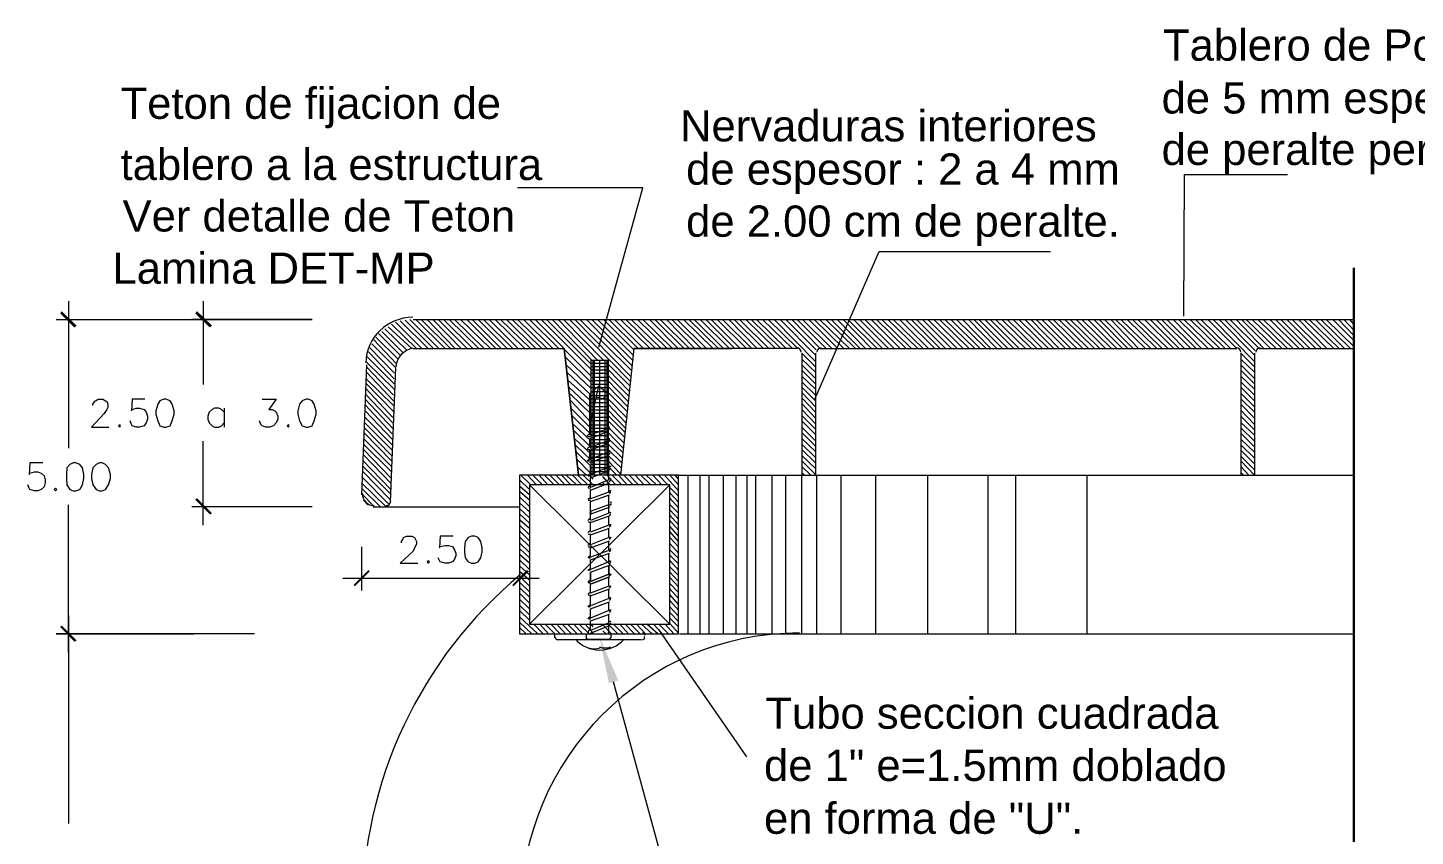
# Model space of a CAD drawing. Header units: inches. Extents: x 0.02 to 5.35, y 0.04 to 3.46.
# Drawn here: x 2.925 to 4.039, y 1.311 to 1.96 of the extents above; entities that cross this region are included whole.
import ezdxf

# ---------------------------------------------------------------- set-up
doc = ezdxf.new("R2010")
doc.units = ezdxf.units.IN
doc.header["$MEASUREMENT"] = 0
for name, color, linetype in [('PDF_PDF3_PDF8_0', 7, 'Continuous'), ('PDF_PDF3_PDF8_1', 7, 'Continuous'), ('PDF_PDF3_PDF8_COTAS', 7, 'Continuous'), ('PDF_PDF3_PDF8_COTAS-01', 7, 'Continuous'), ('PDF_PDF3_PDF8_TEXTURA', 7, 'Continuous'), ('PDF_Texto', 7, 'Continuous')]:
    doc.layers.add(name, color=color, linetype=linetype)
doc.layers.add('PDF_PDF3_PDF8_PROYECCION 2', color=7, linetype='Continuous', true_color=0x7f7f7f)
doc.styles.add('PDF Arial', font='arial.ttf')

msp = doc.modelspace()

# ---------------------------------------------------------------- linework, layer by layer
at = {"layer": 'PDF_PDF3_PDF8_0', "lineweight": 13}
for points in [[(3.853, 1.7286), (3.8536, 1.8423), (3.9362, 1.8423)], [(3.3834, 1.7036), (3.4187, 1.8314), (3.3181, 1.8314)], [(3.5568, 1.6618), (3.6084, 1.7803), (3.7459, 1.7803)], [(2.9577, 1.7406), (2.9577, 1.6226)], [(3.0659, 1.7406), (3.0659, 1.6737)], [(2.9479, 1.7259), (3.1534, 1.7259), (3.0567, 1.7259)], [(3.0659, 1.5607), (3.0659, 1.6281)], [(3.4948, 1.6009), (3.6486, 1.6009)], [(3.6573, 1.6009), (3.8052, 1.6009)], [(3.8139, 1.6009), (3.9552, 1.6009)], [(3.9645, 1.6009), (3.9895, 1.6009)], [(2.9577, 1.4585), (2.9577, 1.577)], [(3.1534, 1.5754), (3.0567, 1.5754)], [(3.2127, 1.5754), (3.3198, 1.5754)], [(2.9577, 1.4884), (2.9577, 1.3215)], [(3.1072, 1.4737), (2.9479, 1.4737), (3.0583, 1.4737)], [(3.4975, 1.2476), (3.4464, 1.2481), (3.3953, 1.4351)]]:
    msp.add_lwpolyline(points, dxfattribs=at)
at = {"layer": 'PDF_PDF3_PDF8_0', "lineweight": 18}
for points in [[(3.2344, 1.7259), (3.9895, 1.7259)], [(3.2344, 1.7026), (3.3556, 1.7026)], [(3.3556, 1.7026), (3.3671, 1.6009), (3.3556, 1.7026)], [(3.4116, 1.7026), (3.4008, 1.6009), (3.391, 1.6009), (3.3774, 1.6009), (3.3774, 1.6933), (3.391, 1.6933), (3.391, 1.6009)], [(3.5426, 1.7026), (3.4116, 1.7026), (3.4899, 1.7026)], [(3.5464, 1.6988), (3.5464, 1.6009)], [(3.5573, 1.6988), (3.5573, 1.6009)], [(3.5611, 1.7026), (3.8954, 1.7026)], [(3.8987, 1.6988), (3.8987, 1.6009)], [(3.9096, 1.6988), (3.9096, 1.6009)], [(3.9134, 1.7026), (3.9895, 1.7026)], [(3.1969, 1.6895), (3.1931, 1.5851)], [(3.2203, 1.6873), (3.2159, 1.5792)], [(2.9773, 1.6569), (2.9773, 1.658), (2.9789, 1.6602), (2.9795, 1.6607), (2.9816, 1.6618), (2.9855, 1.6618), (2.9876, 1.6607), (2.9887, 1.6602), (2.9893, 1.658), (2.9893, 1.6553), (2.9887, 1.6536), (2.9865, 1.6504), (2.9762, 1.6395), (2.9903, 1.6395)], [(3.0192, 1.6618), (3.0088, 1.6618), (3.0083, 1.6525), (3.0088, 1.6536), (3.0121, 1.6547), (3.0148, 1.6547), (3.0186, 1.6536), (3.0202, 1.6515), (3.0213, 1.6482), (3.0213, 1.646), (3.0202, 1.6428), (3.0186, 1.6406), (3.0148, 1.6395), (3.0121, 1.6395), (3.0088, 1.6406), (3.0083, 1.6417), (3.0072, 1.6444)], [(3.1132, 1.6618), (3.1246, 1.6618), (3.1186, 1.6536), (3.1214, 1.6536), (3.1235, 1.6525), (3.1246, 1.6515), (3.1257, 1.6482), (3.1257, 1.646), (3.1246, 1.6428), (3.1224, 1.6406), (3.1192, 1.6395), (3.1159, 1.6395), (3.1132, 1.6406), (3.1121, 1.6417), (3.111, 1.6444)], [(3.0828, 1.6515), (3.0806, 1.6536), (3.0784, 1.6547), (3.0751, 1.6547), (3.073, 1.6536), (3.0708, 1.6515), (3.0697, 1.6482), (3.0697, 1.646), (3.0708, 1.6428), (3.073, 1.6406), (3.0751, 1.6395), (3.0784, 1.6395), (3.0806, 1.6406), (3.0828, 1.6428)], [(3.0828, 1.6547), (3.0828, 1.6395)], [(2.9371, 1.6107), (2.9267, 1.6107), (2.9262, 1.6014), (2.9267, 1.6025), (2.9305, 1.6036), (2.9333, 1.6036), (2.936, 1.6025), (2.9382, 1.6004), (2.9392, 1.5971), (2.9392, 1.5949), (2.9382, 1.5917), (2.936, 1.5895), (2.9333, 1.5884), (2.9305, 1.5884), (2.9267, 1.5895), (2.9262, 1.5906), (2.9251, 1.5933)], [(3.3774, 1.6009), (3.3671, 1.6009)], [(3.4856, 1.6009), (3.4948, 1.6009)], [(3.6486, 1.6009), (3.6573, 1.6009)], [(3.8052, 1.6009), (3.8139, 1.6009)], [(3.9552, 1.6009), (3.9645, 1.6009)], [(3.2023, 1.5754), (3.2127, 1.5754)]]:
    msp.add_lwpolyline(points, dxfattribs=at)
at = {"layer": 'PDF_PDF3_PDF8_0', "lineweight": 5}
for points in [[(3.3785, 1.6933), (3.3785, 1.6009)], [(3.3796, 1.6933), (3.3796, 1.6009)], [(3.3839, 1.6933), (3.3839, 1.6009)], [(3.3883, 1.6933), (3.3883, 1.6009)], [(3.3899, 1.6933), (3.3899, 1.6009)], [(3.391, 1.6906), (3.3774, 1.6906)], [(3.391, 1.6879), (3.3774, 1.6879)], [(3.391, 1.6852), (3.3774, 1.6852)], [(3.391, 1.6824), (3.3774, 1.6824)], [(3.3763, 1.633), (3.3763, 1.6661), (3.3834, 1.6727)], [(3.3763, 1.64), (3.3834, 1.6727), (3.391, 1.6661), (3.3866, 1.6623), (3.3812, 1.6634)], [(3.391, 1.6792), (3.3774, 1.6792)], [(3.391, 1.6765), (3.3774, 1.6765)], [(3.391, 1.6737), (3.3774, 1.6737)], [(3.391, 1.671), (3.3774, 1.671)], [(3.391, 1.6678), (3.3774, 1.6678)], [(3.391, 1.6661), (3.391, 1.6384), (3.3774, 1.6384)], [(3.391, 1.6645), (3.3774, 1.6645)], [(3.391, 1.6618), (3.3774, 1.6618)], [(3.391, 1.6591), (3.3774, 1.6591)], [(3.391, 1.6558), (3.3774, 1.6558)], [(3.391, 1.6531), (3.3774, 1.6531)], [(3.391, 1.6504), (3.3774, 1.6504)], [(3.391, 1.6471), (3.3774, 1.6471)], [(3.391, 1.6444), (3.3774, 1.6444)], [(3.391, 1.6411), (3.3774, 1.6411)], [(3.3763, 1.6232), (3.3763, 1.6303)], [(3.391, 1.6357), (3.3774, 1.6357)], [(3.391, 1.6324), (3.3774, 1.6324)], [(3.391, 1.6292), (3.3774, 1.6292)], [(3.391, 1.6194), (3.391, 1.6265), (3.3774, 1.6265)], [(3.391, 1.6286), (3.391, 1.6362)], [(3.3763, 1.6134), (3.3763, 1.621)], [(3.391, 1.6237), (3.3774, 1.6237)], [(3.391, 1.621), (3.3774, 1.621)], [(3.391, 1.6178), (3.3774, 1.6178)], [(3.391, 1.615), (3.3774, 1.615)], [(3.3768, 1.6014), (3.3768, 1.6091)], [(3.391, 1.6123), (3.3774, 1.6123)], [(3.391, 1.6096), (3.3774, 1.6096)], [(3.391, 1.6069), (3.3774, 1.6069)], [(3.391, 1.6036), (3.3774, 1.6036)], [(3.3915, 1.6074), (3.3915, 1.6145)], [(3.3915, 1.5971), (3.3915, 1.6047)], [(3.3768, 1.5911), (3.3768, 1.5987)], [(3.3915, 1.5873), (3.3915, 1.5949)], [(3.3768, 1.5819), (3.3768, 1.5895)], [(3.3915, 1.5705), (3.3915, 1.5775), (3.3915, 1.5851)], [(3.3768, 1.565), (3.3768, 1.5726), (3.3768, 1.5797)], [(3.3768, 1.5558), (3.3768, 1.5629)], [(3.3915, 1.5607), (3.3915, 1.5683)], [(3.3768, 1.5449), (3.3768, 1.5525)], [(3.3915, 1.5509), (3.3915, 1.5585)], [(3.3915, 1.5406), (3.3915, 1.5482)], [(3.3768, 1.5351), (3.3768, 1.5427)], [(3.3915, 1.5313), (3.3915, 1.5384)], [(3.3768, 1.5253), (3.3768, 1.533)], [(3.3915, 1.5286), (3.3915, 1.5215), (3.3915, 1.5286)], [(3.3768, 1.5232), (3.3768, 1.5156), (3.3768, 1.5232)], [(3.3915, 1.5118), (3.3915, 1.5194)], [(3.3768, 1.5063), (3.3768, 1.5134)], [(3.3768, 1.496), (3.3768, 1.5041)], [(3.3915, 1.502), (3.3915, 1.5096)], [(3.3768, 1.4862), (3.3768, 1.4938)], [(3.3915, 1.4922), (3.3915, 1.4992)], [(3.3768, 1.4764), (3.3768, 1.484)], [(3.3915, 1.4824), (3.3915, 1.4895)], [(3.348, 1.4704), (3.348, 1.4737), (3.4176, 1.4737)], [(3.3736, 1.4704), (3.3736, 1.4737), (3.3932, 1.4737), (3.3932, 1.4704)], [(3.3768, 1.4737), (3.3768, 1.4742)], [(3.3915, 1.4737), (3.3915, 1.4802)], [(3.4198, 1.4715), (3.4198, 1.4704)], [(3.4481, 1.4737), (3.9895, 1.4737)], [(3.4176, 1.4688), (3.3502, 1.4688)], [(3.3741, 1.4694), (3.3921, 1.4694)]]:
    msp.add_lwpolyline(points, dxfattribs=at)
at = {"layer": 'PDF_PDF3_PDF8_0', "lineweight": 18}
for points in [[(3.0344, 1.6618), (3.0311, 1.6607), (3.0295, 1.658), (3.0279, 1.6525), (3.0279, 1.6498), (3.0295, 1.6444), (3.0311, 1.6406), (3.0344, 1.6395), (3.036, 1.6395), (3.0393, 1.6406), (3.0409, 1.6444), (3.0425, 1.6498), (3.0425, 1.6525), (3.0409, 1.658), (3.0393, 1.6607), (3.036, 1.6618)], [(3.1485, 1.6618), (3.1453, 1.6607), (3.1431, 1.658), (3.142, 1.6525), (3.142, 1.6498), (3.1431, 1.6444), (3.1453, 1.6406), (3.1485, 1.6395), (3.1502, 1.6395), (3.1534, 1.6406), (3.1551, 1.6444), (3.1567, 1.6498), (3.1567, 1.6525), (3.1551, 1.658), (3.1534, 1.6607), (3.1502, 1.6618)], [(2.999, 1.6417), (2.998, 1.6406), (2.999, 1.6395), (2.9996, 1.6406)], [(3.1344, 1.6417), (3.1333, 1.6406), (3.1344, 1.6395), (3.1349, 1.6406)], [(2.9615, 1.6107), (2.9588, 1.6096), (2.9566, 1.6069), (2.9561, 1.6014), (2.9561, 1.5982), (2.9566, 1.5933), (2.9588, 1.5895), (2.9615, 1.5884), (2.9637, 1.5884), (2.967, 1.5895), (2.9691, 1.5933), (2.9702, 1.5982), (2.9702, 1.6014), (2.9691, 1.6069), (2.967, 1.6096), (2.9637, 1.6107)], [(2.9827, 1.6107), (2.98, 1.6096), (2.9773, 1.6069), (2.9762, 1.6014), (2.9762, 1.5982), (2.9773, 1.5933), (2.98, 1.5895), (2.9827, 1.5884), (2.9849, 1.5884), (2.9876, 1.5895), (2.9898, 1.5933), (2.9914, 1.5982), (2.9914, 1.6014), (2.9898, 1.6069), (2.9876, 1.6096), (2.9849, 1.6107)], [(2.9474, 1.5906), (2.9463, 1.5895), (2.9474, 1.5884), (2.9485, 1.5895)]]:
    msp.add_lwpolyline(points, close=True, dxfattribs=at)
for centre, radius, start, end in [((3.2341, 1.6898), 0.0378, 90, 178.0005), ((3.2374, 1.686), 0.0171, 100.6952, 173.3148), ((3.5424, 1.6996), 0.00353, 1.3101, 89.9983), ((3.5619, 1.6996), 0.00353, 90.0017, 178.6899), ((3.8952, 1.6996), 0.00353, 1.3101, 89.9983), ((3.9142, 1.6996), 0.00353, 90.0017, 178.6899), ((3.2032, 1.586), 0.00951, 178.0078, 269.995), ((3.2129, 1.58), 0.00353, 268.7083, 356.71)]:
    msp.add_arc(centre, radius, start, end, dxfattribs=at)
at = {"layer": 'PDF_PDF3_PDF8_0', "lineweight": 5}
for centre, radius, start, end in [((3.3505, 1.4707), 0.0019, 179.9999, 270.0001), ((3.3739, 1.4707), 0.000815, 180.0224, 269.9776), ((3.3923, 1.4707), 0.000815, 270.0224, 359.9776), ((3.4184, 1.4723), 0.0019, 359.9999, 90.0001), ((3.4184, 1.4707), 0.0019, 269.9999, 0.0001), ((3.3842, 1.487), 0.0264, 222.3797, 317.6203)]:
    msp.add_arc(centre, radius, start, end, dxfattribs=at)
at = {"layer": 'PDF_PDF3_PDF8_0', "transparency": 33554559}
for points in [[(2.9643, 1.721), (2.9512, 1.7308), (2.9523, 1.7325)], [(2.9626, 1.7194), (2.9643, 1.721), (2.9512, 1.7308)], [(3.073, 1.721), (3.0594, 1.7308), (3.061, 1.7325)], [(3.0713, 1.7194), (3.073, 1.721), (3.0594, 1.7308)], [(3.061, 1.5824), (3.0594, 1.5813), (3.073, 1.5705)], [(3.0594, 1.5813), (3.073, 1.5705), (3.0713, 1.5694)], [(3.1985, 1.5248), (3.1877, 1.5118), (3.1866, 1.5128)], [(3.1996, 1.5237), (3.1985, 1.5248), (3.1877, 1.5118)], [(3.3138, 1.5128), (3.3149, 1.5118), (3.3257, 1.5248)], [(3.3149, 1.5118), (3.3257, 1.5248), (3.3274, 1.5237)], [(2.9643, 1.4683), (2.9512, 1.4791), (2.9523, 1.4802)], [(2.9523, 1.4802), (2.9512, 1.4791), (2.9643, 1.4683)], [(2.9626, 1.4672), (2.9643, 1.4683), (2.9512, 1.4791)], [(2.9512, 1.4791), (2.9643, 1.4683), (2.9626, 1.4672)], [(3.3915, 1.434), (3.3839, 1.4715), (3.3991, 1.4362)]]:
    msp.add_solid(points, dxfattribs=at)
at = {"layer": 'PDF_PDF3_PDF8_1', "lineweight": 5}
for points in [[(3.391, 1.6384), (3.3763, 1.633)], [(3.3926, 1.6379), (3.3926, 1.6379)], [(3.3752, 1.6313), (3.3752, 1.6313)], [(3.3763, 1.6303), (3.3915, 1.6362)], [(3.391, 1.6286), (3.3763, 1.6232)], [(3.3763, 1.621), (3.3915, 1.6265)], [(3.3926, 1.6281), (3.3926, 1.6281)], [(3.3752, 1.6216), (3.3752, 1.6216)], [(3.391, 1.6194), (3.3763, 1.6134)], [(3.3763, 1.6112), (3.3915, 1.6167)], [(3.3926, 1.6188), (3.3926, 1.6188)], [(3.3752, 1.6118), (3.3752, 1.6118)], [(3.3915, 1.6074), (3.3768, 1.6014)], [(3.3768, 1.5987), (3.3921, 1.6047)], [(3.3932, 1.6069), (3.3932, 1.6069)], [(3.3758, 1.5998), (3.3758, 1.5998)], [(3.3915, 1.5971), (3.3768, 1.5911)], [(3.3768, 1.5889), (3.3921, 1.5949)], [(3.3932, 1.5966), (3.3932, 1.5966)], [(3.3758, 1.59), (3.3758, 1.59)], [(3.3915, 1.5873), (3.3768, 1.5819)], [(3.3768, 1.5797), (3.3921, 1.5851)], [(3.3932, 1.5868), (3.3932, 1.5868)], [(3.3758, 1.5808), (3.3758, 1.5808)], [(3.3763, 1.5705), (3.3763, 1.5705)], [(3.3915, 1.5705), (3.3768, 1.5645)], [(3.3921, 1.5775), (3.3774, 1.5721)], [(3.3774, 1.5699), (3.3926, 1.5754)], [(3.3937, 1.577), (3.3937, 1.577)], [(3.3758, 1.5634), (3.3758, 1.5634)], [(3.3768, 1.5629), (3.3921, 1.5683)], [(3.3915, 1.5607), (3.3768, 1.5552)], [(3.3932, 1.5699), (3.3932, 1.5699)], [(3.3932, 1.5601), (3.3932, 1.5601)], [(3.3758, 1.5536), (3.3758, 1.5536)], [(3.3768, 1.5531), (3.3921, 1.5585)], [(3.3915, 1.5509), (3.3768, 1.5449)], [(3.3768, 1.5427), (3.3921, 1.5482)], [(3.3932, 1.5503), (3.3932, 1.5503)], [(3.3758, 1.5433), (3.3758, 1.5433)], [(3.3915, 1.5406), (3.3768, 1.5351)], [(3.3768, 1.533), (3.3921, 1.5384)], [(3.3932, 1.54), (3.3932, 1.54)], [(3.3758, 1.5335), (3.3758, 1.5335)], [(3.3915, 1.5313), (3.3768, 1.5253)], [(3.3768, 1.5232), (3.3921, 1.5286)], [(3.3932, 1.5308), (3.3932, 1.5308)], [(3.3758, 1.5237), (3.3758, 1.5237)], [(3.3768, 1.5156), (3.3915, 1.5215), (3.3768, 1.5156)], [(3.3921, 1.5194), (3.3768, 1.5134), (3.3921, 1.5194)], [(3.3932, 1.521), (3.3932, 1.521)], [(3.3932, 1.521), (3.3932, 1.521)], [(3.3758, 1.5139), (3.3758, 1.5139)], [(3.3758, 1.5139), (3.3758, 1.5139)], [(3.3758, 1.5047), (3.3758, 1.5047)], [(3.3915, 1.5118), (3.3768, 1.5063)], [(3.3768, 1.5041), (3.3921, 1.5096)], [(3.3932, 1.5112), (3.3932, 1.5112)], [(3.3758, 1.4944), (3.3758, 1.4944)], [(3.3915, 1.502), (3.3768, 1.496)], [(3.3768, 1.4938), (3.3921, 1.4992)], [(3.3915, 1.4922), (3.3768, 1.4862)], [(3.3932, 1.5014), (3.3932, 1.5014)], [(3.3758, 1.4846), (3.3758, 1.4846)], [(3.3768, 1.484), (3.3921, 1.4895)], [(3.3915, 1.4824), (3.3768, 1.4764)], [(3.3932, 1.4916), (3.3932, 1.4916)], [(3.3932, 1.4819), (3.3932, 1.4819)], [(3.3768, 1.4742), (3.3921, 1.4802)], [(3.3915, 1.4737), (3.391, 1.4737)], [(3.3921, 1.4732), (3.3921, 1.4732)]]:
    msp.add_lwpolyline(points, dxfattribs=at)
for points in [[(3.3762, 1.5163, 0.143662), (3.3747, 1.515, -0.143662)], [(3.375, 1.5147, 0.145104), (3.3767, 1.5145, -0.145104)], [(3.3916, 1.5202, 0.143662), (3.3931, 1.5215, -0.143662)], [(3.3934, 1.5213, 0.145104), (3.3917, 1.5215, -0.145104)]]:
    msp.add_lwpolyline(points, format="xyb", close=True, dxfattribs=at)
for centre, radius, start, end in [((3.3912, 1.6365), 0.00299, 69.3566, 102.3814), ((3.3896, 1.6409), 0.00353, 294.6971, 327.3983), ((3.3771, 1.6305), 0.00353, 114.6971, 147.3983), ((3.3755, 1.6349), 0.00299, 249.3566, 282.3814), ((3.3912, 1.6273), 0.00299, 69.3566, 102.3814), ((3.3896, 1.6311), 0.00353, 294.6971, 327.3983), ((3.3771, 1.6202), 0.00353, 114.6971, 147.3983), ((3.3755, 1.6245), 0.00299, 249.3566, 282.3814), ((3.3912, 1.6169), 0.00299, 69.3566, 102.3814), ((3.3896, 1.6207), 0.00353, 294.6971, 327.3983), ((3.3771, 1.6104), 0.00353, 114.6971, 147.3983), ((3.3755, 1.6153), 0.00299, 249.3566, 282.3814), ((3.3902, 1.6088), 0.00353, 294.6971, 327.3983), ((3.3923, 1.605), 0.00299, 69.3566, 102.3814), ((3.3777, 1.5985), 0.00353, 114.6971, 147.3983), ((3.3777, 1.5892), 0.00353, 114.6971, 147.3983), ((3.376, 1.6033), 0.00299, 249.3566, 282.3814), ((3.3902, 1.599), 0.00353, 294.6971, 327.3983), ((3.3923, 1.5952), 0.00299, 69.3566, 102.3814), ((3.3777, 1.5794), 0.00353, 114.6971, 147.3983), ((3.376, 1.5936), 0.00299, 249.3566, 282.3814), ((3.3902, 1.5898), 0.00353, 294.6971, 327.3983), ((3.3923, 1.5854), 0.00299, 69.3566, 102.3814), ((3.376, 1.5838), 0.00299, 249.3566, 282.3814), ((3.3771, 1.5735), 0.00299, 249.3566, 282.3814), ((3.3793, 1.5691), 0.00353, 114.6971, 147.3983), ((3.3923, 1.568), 0.00299, 69.3566, 102.3814), ((3.3929, 1.5762), 0.00299, 69.3566, 102.3814), ((3.3907, 1.58), 0.00353, 294.6971, 327.3983), ((3.3777, 1.5626), 0.00353, 114.6971, 147.3983), ((3.376, 1.5664), 0.00299, 249.3566, 282.3814), ((3.3902, 1.5718), 0.00353, 294.6971, 327.3983), ((3.3902, 1.5626), 0.00353, 294.6971, 327.3983), ((3.3923, 1.5582), 0.00299, 69.3566, 102.3814), ((3.3777, 1.5528), 0.00353, 114.6971, 147.3983), ((3.376, 1.5566), 0.00299, 249.3566, 282.3814), ((3.3902, 1.5528), 0.00353, 294.6971, 327.3983), ((3.3923, 1.5479), 0.00299, 69.3566, 102.3814), ((3.3777, 1.5425), 0.00353, 114.6971, 147.3983), ((3.376, 1.5463), 0.00299, 249.3566, 282.3814), ((3.3902, 1.543), 0.00353, 294.6971, 327.3983), ((3.3923, 1.5387), 0.00299, 69.3566, 102.3814), ((3.3777, 1.5327), 0.00353, 114.6971, 147.3983), ((3.376, 1.5376), 0.00299, 249.3566, 282.3814), ((3.3902, 1.5332), 0.00353, 294.6971, 327.3983), ((3.3923, 1.5289), 0.00299, 69.3566, 102.3814), ((3.3777, 1.5224), 0.00353, 114.6971, 147.3983), ((3.376, 1.5278), 0.00299, 249.3566, 282.3814), ((3.3777, 1.5033), 0.00353, 114.6971, 147.3983), ((3.376, 1.5077), 0.00299, 249.3566, 282.3814), ((3.3902, 1.5137), 0.00353, 294.6971, 327.3983), ((3.3923, 1.5088), 0.00299, 69.3566, 102.3814), ((3.3777, 1.4935), 0.00353, 114.6971, 147.3983), ((3.376, 1.4984), 0.00299, 249.3566, 282.3814), ((3.3902, 1.5039), 0.00353, 294.6971, 327.3983), ((3.3902, 1.4941), 0.00353, 294.6971, 327.3983), ((3.3923, 1.4995), 0.00299, 69.3566, 102.3814), ((3.3923, 1.4897), 0.00299, 69.3566, 102.3814), ((3.3777, 1.4838), 0.00353, 114.6971, 147.3983), ((3.376, 1.4886), 0.00299, 249.3566, 282.3814), ((3.3902, 1.4843), 0.00353, 294.6971, 327.3983), ((3.3923, 1.4805), 0.00299, 69.3566, 102.3814), ((3.3782, 1.474), 0.00353, 114.6971, 179.2696), ((3.3912, 1.4729), 0.0019, 69.3842, 102.3544), ((3.3798, 1.4761), 0.0144, 251.3452, 288.6548), ((3.3885, 1.4767), 0.0144, 251.3452, 288.6548)]:
    msp.add_arc(centre, radius, start, end, dxfattribs=at)
at = {"layer": 'PDF_PDF3_PDF8_COTAS', "lineweight": 30}
msp.add_lwpolyline([(3.9895, 1.3068), (3.9895, 1.7672)], dxfattribs=at)
at = {"layer": 'PDF_PDF3_PDF8_COTAS', "lineweight": 18}
for points in [[(3.3198, 1.4737), (3.4475, 1.4737), (3.4475, 1.6009), (3.3198, 1.6009)], [(3.3279, 1.4813), (3.4404, 1.4813), (3.4404, 1.5933), (3.3279, 1.5933)], [(3.2812, 1.552), (3.2785, 1.5509), (3.2763, 1.5476), (3.2757, 1.5427), (3.2757, 1.5395), (3.2763, 1.5346), (3.2785, 1.5313), (3.2812, 1.5302), (3.2839, 1.5302), (3.2866, 1.5313), (3.2888, 1.5346), (3.2899, 1.5395), (3.2899, 1.5427), (3.2888, 1.5476), (3.2866, 1.5509), (3.2839, 1.552)], [(3.2464, 1.5324), (3.2458, 1.5313), (3.2464, 1.5302), (3.2475, 1.5313)]]:
    msp.add_lwpolyline(points, close=True, dxfattribs=at)
for points in [[(3.2252, 1.5465), (3.2252, 1.5476), (3.2263, 1.5498), (3.2268, 1.5509), (3.229, 1.552), (3.2333, 1.552), (3.2355, 1.5509), (3.2361, 1.5498), (3.2371, 1.5476), (3.2371, 1.5455), (3.2361, 1.5438), (3.2344, 1.54), (3.2241, 1.5302), (3.2382, 1.5302)], [(3.2665, 1.552), (3.2562, 1.552), (3.2556, 1.5427), (3.2562, 1.5438), (3.26, 1.5444), (3.2627, 1.5444), (3.2659, 1.5438), (3.2676, 1.5411), (3.2687, 1.5384), (3.2687, 1.5362), (3.2676, 1.5335), (3.2659, 1.5313), (3.2627, 1.5302), (3.26, 1.5302), (3.2562, 1.5313), (3.2556, 1.5324), (3.2545, 1.5346)]]:
    msp.add_lwpolyline(points, dxfattribs=at)
at = {"layer": 'PDF_PDF3_PDF8_COTAS', "lineweight": 13}
for points in [[(3.1931, 1.5433), (3.1931, 1.5085)], [(3.3198, 1.5433), (3.3198, 1.5085)], [(3.1779, 1.5183), (3.3355, 1.5183)]]:
    msp.add_lwpolyline(points, dxfattribs=at)
at = {"layer": 'PDF_PDF3_PDF8_COTAS-01', "lineweight": 13}
for points in [[(3.2268, 1.6988), (3.2094, 1.7161)], [(3.2295, 1.7009), (3.2116, 1.7183)], [(3.2333, 1.7026), (3.2143, 1.72)], [(3.2371, 1.7026), (3.217, 1.7221)], [(3.2415, 1.7026), (3.2203, 1.7238)], [(3.2464, 1.7026), (3.2241, 1.7248)], [(3.2507, 1.7026), (3.2279, 1.7254)], [(3.2551, 1.7026), (3.2317, 1.7259)], [(3.26, 1.7026), (3.2366, 1.7259)], [(3.2643, 1.7026), (3.2409, 1.7259)], [(3.2681, 1.7026), (3.2458, 1.7259)], [(3.273, 1.7026), (3.2502, 1.7259)], [(3.2779, 1.7026), (3.2545, 1.7259)], [(3.2823, 1.7026), (3.2589, 1.7259)], [(3.2871, 1.7026), (3.2632, 1.7259)], [(3.2915, 1.7026), (3.2676, 1.7259)], [(3.2964, 1.7026), (3.2725, 1.7259)], [(3.3007, 1.7026), (3.2774, 1.7259)], [(3.3051, 1.7026), (3.2817, 1.7259)], [(3.31, 1.7026), (3.2866, 1.7259)], [(3.3143, 1.7026), (3.291, 1.7259)], [(3.3187, 1.7026), (3.2953, 1.7259)], [(3.3241, 1.7026), (3.3002, 1.7259)], [(3.3285, 1.7026), (3.3045, 1.7259)], [(3.3328, 1.7026), (3.3094, 1.7259)], [(3.3377, 1.7026), (3.3138, 1.7259)], [(3.3421, 1.7026), (3.3181, 1.7259)], [(3.3464, 1.7026), (3.323, 1.7259)], [(3.3513, 1.7026), (3.3279, 1.7259)], [(3.3556, 1.7026), (3.3323, 1.7259)], [(3.3774, 1.6857), (3.3372, 1.7259)], [(3.3774, 1.6901), (3.3415, 1.7259)], [(3.3779, 1.6933), (3.3459, 1.7259)], [(3.3823, 1.6933), (3.3508, 1.7259)], [(3.3872, 1.6933), (3.3551, 1.7259)], [(3.4084, 1.6765), (3.36, 1.7259)], [(3.4089, 1.6803), (3.3643, 1.7259)], [(3.4095, 1.6852), (3.3681, 1.7259)], [(3.41, 1.689), (3.3736, 1.7259)], [(3.4111, 1.6928), (3.3779, 1.7259)], [(3.4111, 1.6971), (3.3823, 1.7259)], [(3.4116, 1.7015), (3.3872, 1.7259)], [(3.4149, 1.7026), (3.3915, 1.7259)], [(3.4192, 1.7026), (3.3959, 1.7259)], [(3.4247, 1.7026), (3.4008, 1.7259)], [(3.429, 1.7026), (3.4051, 1.7259)], [(3.4334, 1.7026), (3.4095, 1.7259)], [(3.4383, 1.7026), (3.4144, 1.7259)], [(3.4426, 1.7026), (3.4187, 1.7259)], [(3.447, 1.7026), (3.4241, 1.7259)], [(3.4519, 1.7026), (3.4285, 1.7259)], [(3.4562, 1.7026), (3.4328, 1.7259)], [(3.4606, 1.7026), (3.4377, 1.7259)], [(3.4655, 1.7026), (3.4421, 1.7259)], [(3.4698, 1.7026), (3.4464, 1.7259)], [(3.4752, 1.7026), (3.4513, 1.7259)], [(3.4796, 1.7026), (3.4557, 1.7259)], [(3.4834, 1.7026), (3.46, 1.7259)], [(3.4883, 1.7026), (3.4649, 1.7259)], [(3.4926, 1.7026), (3.4693, 1.7259)], [(3.497, 1.7026), (3.4736, 1.7259)], [(3.5019, 1.7026), (3.4785, 1.7259)], [(3.5062, 1.7026), (3.4828, 1.7259)], [(3.5106, 1.7026), (3.4877, 1.7259)], [(3.5155, 1.7026), (3.4921, 1.7259)], [(3.5198, 1.7026), (3.4964, 1.7259)], [(3.5252, 1.7026), (3.5013, 1.7259)], [(3.5296, 1.7026), (3.5057, 1.7259)], [(3.5339, 1.7026), (3.51, 1.7259)], [(3.5388, 1.7026), (3.5149, 1.7259)], [(3.5432, 1.7026), (3.5193, 1.7259)], [(3.5573, 1.6922), (3.5242, 1.7259)], [(3.5573, 1.6971), (3.5291, 1.7259)], [(3.5579, 1.7015), (3.5334, 1.7259)], [(3.5611, 1.7026), (3.5383, 1.7259)], [(3.566, 1.7026), (3.5426, 1.7259)], [(3.5704, 1.7026), (3.547, 1.7259)], [(3.5753, 1.7026), (3.5519, 1.7259)], [(3.5801, 1.7026), (3.5562, 1.7259)], [(3.5845, 1.7026), (3.5606, 1.7259)], [(3.5894, 1.7026), (3.5655, 1.7259)], [(3.5932, 1.7026), (3.5698, 1.7259)], [(3.5975, 1.7026), (3.5747, 1.7259)], [(3.6024, 1.7026), (3.5796, 1.7259)], [(3.6068, 1.7026), (3.5834, 1.7259)], [(3.6111, 1.7026), (3.5878, 1.7259)], [(3.616, 1.7026), (3.5927, 1.7259)], [(3.6204, 1.7026), (3.597, 1.7259)], [(3.6253, 1.7026), (3.6019, 1.7259)], [(3.6302, 1.7026), (3.6062, 1.7259)], [(3.6345, 1.7026), (3.6106, 1.7259)], [(3.6394, 1.7026), (3.6155, 1.7259)], [(3.6438, 1.7026), (3.6198, 1.7259)], [(3.6481, 1.7026), (3.6247, 1.7259)], [(3.653, 1.7026), (3.6296, 1.7259)], [(3.6573, 1.7026), (3.634, 1.7259)], [(3.6617, 1.7026), (3.6383, 1.7259)], [(3.6666, 1.7026), (3.6432, 1.7259)], [(3.6709, 1.7026), (3.6476, 1.7259)], [(3.6758, 1.7026), (3.6524, 1.7259)], [(3.6807, 1.7026), (3.6568, 1.7259)], [(3.6851, 1.7026), (3.6611, 1.7259)], [(3.6894, 1.7026), (3.666, 1.7259)], [(3.6943, 1.7026), (3.6704, 1.7259)], [(3.6981, 1.7026), (3.6753, 1.7259)], [(3.703, 1.7026), (3.6802, 1.7259)], [(3.7074, 1.7026), (3.6845, 1.7259)], [(3.7117, 1.7026), (3.6883, 1.7259)], [(3.7166, 1.7026), (3.6932, 1.7259)], [(3.7209, 1.7026), (3.6976, 1.7259)], [(3.7258, 1.7026), (3.7019, 1.7259)], [(3.7307, 1.7026), (3.7068, 1.7259)], [(3.7351, 1.7026), (3.7112, 1.7259)], [(3.7394, 1.7026), (3.716, 1.7259)], [(3.7443, 1.7026), (3.7204, 1.7259)], [(3.7487, 1.7026), (3.7253, 1.7259)], [(3.753, 1.7026), (3.7302, 1.7259)], [(3.7579, 1.7026), (3.7345, 1.7259)], [(3.7623, 1.7026), (3.7389, 1.7259)], [(3.7671, 1.7026), (3.7438, 1.7259)], [(3.772, 1.7026), (3.7481, 1.7259)], [(3.7764, 1.7026), (3.7525, 1.7259)], [(3.7813, 1.7026), (3.7574, 1.7259)], [(3.7856, 1.7026), (3.7617, 1.7259)], [(3.79, 1.7026), (3.7666, 1.7259)], [(3.7949, 1.7026), (3.771, 1.7259)], [(3.7992, 1.7026), (3.7758, 1.7259)], [(3.8036, 1.7026), (3.7807, 1.7259)], [(3.8079, 1.7026), (3.7851, 1.7259)], [(3.8123, 1.7026), (3.7894, 1.7259)], [(3.8166, 1.7026), (3.7943, 1.7259)], [(3.8221, 1.7026), (3.7981, 1.7259)], [(3.8264, 1.7026), (3.8025, 1.7259)], [(3.8313, 1.7026), (3.8074, 1.7259)], [(3.8356, 1.7026), (3.8117, 1.7259)], [(3.84, 1.7026), (3.8161, 1.7259)], [(3.8449, 1.7026), (3.8215, 1.7259)], [(3.8492, 1.7026), (3.8259, 1.7259)], [(3.8536, 1.7026), (3.8307, 1.7259)], [(3.8585, 1.7026), (3.8351, 1.7259)], [(3.8628, 1.7026), (3.8394, 1.7259)], [(3.8672, 1.7026), (3.8443, 1.7259)], [(3.8726, 1.7026), (3.8487, 1.7259)], [(3.877, 1.7026), (3.853, 1.7259)], [(3.8818, 1.7026), (3.8579, 1.7259)], [(3.8862, 1.7026), (3.8623, 1.7259)], [(3.8905, 1.7026), (3.8666, 1.7259)], [(3.8954, 1.7026), (3.8721, 1.7259)], [(3.9096, 1.6922), (3.8764, 1.7259)], [(3.9096, 1.6971), (3.8813, 1.7259)], [(3.9101, 1.7009), (3.8857, 1.7259)], [(3.9134, 1.7026), (3.89, 1.7259)], [(3.9172, 1.7026), (3.8949, 1.7259)], [(3.9226, 1.7026), (3.8992, 1.7259)], [(3.927, 1.7026), (3.903, 1.7259)], [(3.9319, 1.7026), (3.9079, 1.7259)], [(3.9362, 1.7026), (3.9123, 1.7259)], [(3.9406, 1.7026), (3.9166, 1.7259)], [(3.9454, 1.7026), (3.9221, 1.7259)], [(3.9498, 1.7026), (3.9264, 1.7259)], [(3.9541, 1.7026), (3.9308, 1.7259)], [(3.959, 1.7026), (3.9357, 1.7259)], [(3.9634, 1.7026), (3.94, 1.7259)], [(3.9677, 1.7026), (3.9449, 1.7259)], [(3.9732, 1.7026), (3.9493, 1.7259)], [(3.9775, 1.7026), (3.9536, 1.7259)], [(3.9819, 1.7026), (3.9585, 1.7259)], [(3.9868, 1.7026), (3.9628, 1.7259)], [(3.9895, 1.7042), (3.9672, 1.7259)], [(3.9895, 1.7091), (3.9726, 1.7259)], [(3.9895, 1.7129), (3.977, 1.7259)], [(3.9895, 1.7172), (3.9813, 1.7259)], [(3.9895, 1.7221), (3.9862, 1.7259)], [(3.2203, 1.6873), (3.2013, 1.7064)], [(3.2208, 1.6906), (3.2029, 1.7096)], [(3.2225, 1.6939), (3.2045, 1.7118)], [(3.2246, 1.6966), (3.2067, 1.7145)], [(3.2192, 1.6743), (3.1975, 1.696)], [(3.2192, 1.6781), (3.1985, 1.6998)], [(3.2192, 1.683), (3.1996, 1.7031)], [(3.3774, 1.6803), (3.3562, 1.7015)], [(3.3774, 1.6754), (3.3567, 1.6955)], [(3.5573, 1.6879), (3.5464, 1.6988)], [(3.5573, 1.6835), (3.5464, 1.6939)], [(3.9096, 1.6879), (3.8987, 1.6988)], [(3.9096, 1.6835), (3.8987, 1.6939)], [(3.2192, 1.6699), (3.1969, 1.6917)], [(3.2187, 1.665), (3.1969, 1.6879)], [(3.2187, 1.6607), (3.1969, 1.6835)], [(3.3774, 1.6705), (3.3573, 1.6895)], [(3.3774, 1.665), (3.3578, 1.6835)], [(3.4084, 1.6727), (3.391, 1.6901)], [(3.4078, 1.6683), (3.391, 1.6857)], [(3.5573, 1.6786), (3.5464, 1.6895)], [(3.5573, 1.6743), (3.5464, 1.6852)], [(3.9096, 1.6786), (3.8987, 1.6895)], [(3.9096, 1.6743), (3.8987, 1.6852)], [(3.2187, 1.6569), (3.1964, 1.6786)], [(3.2187, 1.652), (3.1964, 1.6748)], [(3.2181, 1.6471), (3.1964, 1.6705)], [(3.3774, 1.6602), (3.3584, 1.6775)], [(3.3774, 1.6547), (3.3589, 1.6721)], [(3.4073, 1.6645), (3.391, 1.6808)], [(3.4067, 1.6602), (3.391, 1.6765)], [(3.4067, 1.6558), (3.391, 1.6721)], [(3.5573, 1.6699), (3.5464, 1.6803)], [(3.5573, 1.665), (3.5464, 1.6759)], [(3.5573, 1.6607), (3.5464, 1.6716)], [(3.9096, 1.6699), (3.8987, 1.6803)], [(3.9096, 1.665), (3.8987, 1.6759)], [(3.9096, 1.6607), (3.8987, 1.6716)], [(3.2181, 1.6384), (3.1958, 1.6618)], [(3.2181, 1.6428), (3.1964, 1.6656)], [(3.3774, 1.6498), (3.3605, 1.6661)], [(3.3774, 1.6433), (3.3611, 1.6607)], [(3.4062, 1.652), (3.391, 1.6672)], [(3.4057, 1.6471), (3.391, 1.6623)], [(3.5573, 1.6558), (3.5464, 1.6672)], [(3.5573, 1.6515), (3.5464, 1.6629)], [(3.9096, 1.6558), (3.8987, 1.6667)], [(3.9096, 1.6515), (3.8987, 1.6623)], [(3.2176, 1.6341), (3.1958, 1.6574)], [(3.2176, 1.6297), (3.1958, 1.6525)], [(3.3774, 1.6384), (3.3616, 1.6542)], [(3.3774, 1.6335), (3.3622, 1.6482)], [(3.4051, 1.6428), (3.391, 1.658)], [(3.4046, 1.639), (3.391, 1.6531)], [(3.4046, 1.6351), (3.391, 1.6487)], [(3.5573, 1.6466), (3.5464, 1.6585)], [(3.5573, 1.6422), (3.5464, 1.6536)], [(3.5573, 1.6379), (3.5464, 1.6487)], [(3.9096, 1.6466), (3.8987, 1.658)], [(3.9096, 1.6417), (3.8987, 1.6531)], [(3.9096, 1.6373), (3.8987, 1.6482)], [(3.2176, 1.6254), (3.1953, 1.6477)], [(3.2176, 1.621), (3.1953, 1.6433)], [(3.217, 1.6167), (3.1953, 1.639)], [(3.3774, 1.6281), (3.3627, 1.6422)], [(3.404, 1.6313), (3.391, 1.6444)], [(3.4035, 1.627), (3.391, 1.6395)], [(3.5573, 1.6335), (3.5464, 1.6444)], [(3.5573, 1.6286), (3.5464, 1.6395)], [(3.9096, 1.633), (3.8987, 1.6433)], [(3.9096, 1.6281), (3.8987, 1.639)], [(3.217, 1.608), (3.1947, 1.6303)], [(3.217, 1.6036), (3.1947, 1.6259)], [(3.217, 1.6123), (3.1953, 1.6346)], [(3.3774, 1.6232), (3.3633, 1.6368)], [(3.3774, 1.6178), (3.3638, 1.6303)], [(3.4029, 1.6226), (3.391, 1.6351)], [(3.4029, 1.6188), (3.391, 1.6303)], [(3.4024, 1.6145), (3.391, 1.6259)], [(3.5573, 1.6243), (3.5464, 1.6351)], [(3.5573, 1.6199), (3.5464, 1.6303)], [(3.5573, 1.615), (3.5464, 1.6259)], [(3.9096, 1.6237), (3.8987, 1.6346)], [(3.9096, 1.6194), (3.8987, 1.6297)], [(3.2165, 1.5987), (3.1947, 1.6216)], [(3.2165, 1.5944), (3.1947, 1.6172)], [(3.3774, 1.6129), (3.3649, 1.6248)], [(3.3774, 1.608), (3.3654, 1.6194)], [(3.4018, 1.6107), (3.391, 1.6216)], [(3.4013, 1.6069), (3.391, 1.6167)], [(3.5573, 1.6107), (3.5464, 1.6216)], [(3.5573, 1.6063), (3.5464, 1.6167)], [(3.9096, 1.6145), (3.8987, 1.6254)], [(3.9096, 1.6101), (3.8987, 1.621)], [(3.9096, 1.6053), (3.8987, 1.6161)], [(3.2165, 1.5895), (3.1937, 1.6129)], [(3.2165, 1.5857), (3.1937, 1.6085)], [(3.2159, 1.5813), (3.1937, 1.6042)], [(3.3768, 1.6025), (3.366, 1.6134)], [(3.3736, 1.6009), (3.3665, 1.6074)], [(3.4008, 1.602), (3.391, 1.6123)], [(3.398, 1.6009), (3.391, 1.608)], [(3.5573, 1.6014), (3.5464, 1.6123)], [(3.5535, 1.6009), (3.5464, 1.608)], [(3.9096, 1.6009), (3.8987, 1.6123)], [(3.9052, 1.6009), (3.8987, 1.608)], [(3.2154, 1.577), (3.1931, 1.5998)], [(3.2127, 1.5754), (3.1931, 1.5949)], [(3.3279, 1.5895), (3.3198, 1.5971)], [(3.329, 1.5933), (3.3209, 1.6009)], [(3.3334, 1.5933), (3.3263, 1.6009)], [(3.3279, 1.4813), (3.4404, 1.5933)], [(3.3279, 1.5933), (3.4404, 1.4813)], [(3.3382, 1.5933), (3.3306, 1.6009)], [(3.3426, 1.5933), (3.3355, 1.6009)], [(3.3475, 1.5933), (3.3399, 1.6009)], [(3.3518, 1.5933), (3.3442, 1.6009)], [(3.3562, 1.5933), (3.3491, 1.6009)], [(3.3611, 1.5933), (3.3535, 1.6009)], [(3.3654, 1.5933), (3.3573, 1.6009)], [(3.3698, 1.5933), (3.3622, 1.6009)], [(3.3747, 1.5933), (3.3665, 1.6009)], [(3.3676, 1.6009), (3.3671, 1.6014)], [(3.379, 1.5933), (3.3709, 1.6009)], [(3.379, 1.5976), (3.3763, 1.6009)], [(3.3926, 1.5933), (3.3866, 1.5998)], [(3.3883, 1.5933), (3.3866, 1.5949)], [(3.397, 1.5933), (3.3899, 1.6009)], [(3.4018, 1.5933), (3.3942, 1.6009)], [(3.4062, 1.5933), (3.3991, 1.6009)], [(3.4111, 1.5933), (3.4035, 1.6009)], [(3.4154, 1.5933), (3.4078, 1.6009)], [(3.4198, 1.5933), (3.4127, 1.6009)], [(3.4252, 1.5933), (3.4171, 1.6009)], [(3.4296, 1.5933), (3.4214, 1.6009)], [(3.4339, 1.5933), (3.4269, 1.6009)], [(3.4388, 1.5933), (3.4312, 1.6009)], [(3.4475, 1.5884), (3.4361, 1.6009)], [(3.4475, 1.5933), (3.4404, 1.6009)], [(3.4475, 1.5976), (3.4448, 1.6009)], [(3.4475, 1.6009), (3.4856, 1.6009)], [(3.5486, 1.6009), (3.5464, 1.6031)], [(3.9009, 1.6009), (3.8987, 1.6031)], [(3.2083, 1.5754), (3.1931, 1.5906)], [(3.2034, 1.5754), (3.1931, 1.5862)], [(3.3279, 1.5851), (3.3198, 1.5922)], [(3.3279, 1.5808), (3.3198, 1.5879)], [(3.3279, 1.5759), (3.3198, 1.5835)], [(3.4475, 1.5841), (3.4404, 1.5911)], [(3.4475, 1.5792), (3.4404, 1.5868)], [(3.4475, 1.5748), (3.4404, 1.5824)], [(3.198, 1.577), (3.1947, 1.5808)], [(3.3279, 1.5715), (3.3198, 1.5786)], [(3.3279, 1.5667), (3.3198, 1.5743)], [(3.4475, 1.5705), (3.4404, 1.5775)], [(3.4475, 1.5656), (3.4404, 1.5732)], [(3.3279, 1.5623), (3.3198, 1.5699)], [(3.3279, 1.558), (3.3198, 1.565)], [(3.3279, 1.5531), (3.3198, 1.5607)], [(3.4475, 1.5612), (3.4404, 1.5688)], [(3.4475, 1.5569), (3.4404, 1.5645)], [(3.4475, 1.552), (3.4404, 1.5601)], [(3.3279, 1.5482), (3.3198, 1.5563)], [(3.3279, 1.5438), (3.3198, 1.5514)], [(3.4475, 1.5476), (3.4404, 1.5558)], [(3.4475, 1.5433), (3.4404, 1.5509)], [(3.3279, 1.5389), (3.3198, 1.5465)], [(3.3279, 1.5346), (3.3198, 1.5422)], [(3.3279, 1.5302), (3.3198, 1.5373)], [(3.4475, 1.5384), (3.4404, 1.546)], [(3.4475, 1.534), (3.4404, 1.5411)], [(3.4475, 1.5297), (3.4404, 1.5368)], [(3.3279, 1.5253), (3.3198, 1.533)], [(3.3279, 1.521), (3.3198, 1.5281)], [(3.4475, 1.5248), (3.4404, 1.5324)], [(3.4475, 1.5204), (3.4404, 1.5275)], [(3.3279, 1.5166), (3.3198, 1.5237)], [(3.3279, 1.5118), (3.3198, 1.5199)], [(3.3279, 1.5074), (3.3198, 1.515)], [(3.4475, 1.5156), (3.4404, 1.5232)], [(3.4475, 1.5112), (3.4404, 1.5188)], [(3.3279, 1.5031), (3.3198, 1.5107)], [(3.3279, 1.4982), (3.3198, 1.5063)], [(3.4475, 1.5069), (3.4404, 1.5139)], [(3.4475, 1.502), (3.4404, 1.5096)], [(3.4475, 1.4971), (3.4404, 1.5052)], [(3.3279, 1.4938), (3.3198, 1.5014)], [(3.3279, 1.4889), (3.3198, 1.4965)], [(3.3279, 1.4846), (3.3198, 1.4922)], [(3.4475, 1.4927), (3.4404, 1.5003)], [(3.4475, 1.4878), (3.4404, 1.4954)], [(3.3344, 1.4737), (3.3198, 1.4873)], [(3.3296, 1.4737), (3.3198, 1.4829)], [(3.3388, 1.4737), (3.3312, 1.4813)], [(3.3431, 1.4737), (3.3361, 1.4813)], [(3.348, 1.4737), (3.3404, 1.4813)], [(3.3524, 1.4737), (3.3448, 1.4813)], [(3.3567, 1.4737), (3.3497, 1.4813)], [(3.3616, 1.4737), (3.354, 1.4813)], [(3.366, 1.4737), (3.3584, 1.4813)], [(3.3703, 1.4737), (3.3633, 1.4813)], [(3.3758, 1.4737), (3.3676, 1.4813)], [(3.379, 1.4742), (3.3725, 1.4813)], [(3.379, 1.4791), (3.3774, 1.4813)], [(3.3986, 1.4737), (3.391, 1.4813)], [(3.4029, 1.4737), (3.3953, 1.4813)], [(3.4073, 1.4737), (3.4002, 1.4813)], [(3.4122, 1.4737), (3.4046, 1.4813)], [(3.4165, 1.4737), (3.4089, 1.4813)], [(3.4209, 1.4737), (3.4138, 1.4813)], [(3.4263, 1.4737), (3.4176, 1.4813)], [(3.4307, 1.4737), (3.422, 1.4813)], [(3.4345, 1.4737), (3.4274, 1.4813)], [(3.4394, 1.4737), (3.4317, 1.4813)], [(3.4437, 1.4737), (3.4366, 1.4813)], [(3.4475, 1.4835), (3.4404, 1.4906)], [(3.4475, 1.4791), (3.4404, 1.4862)], [(3.4475, 1.4742), (3.4404, 1.4819)], [(3.3252, 1.4737), (3.3198, 1.4786)], [(3.3203, 1.4737), (3.3198, 1.4737)], [(3.3937, 1.4737), (3.3866, 1.4808)], [(3.3893, 1.4737), (3.3866, 1.4759)]]:
    msp.add_lwpolyline(points, dxfattribs=at)
at = {"layer": 'PDF_PDF3_PDF8_PROYECCION 2', "lineweight": 5}
for points in [[(3.4551, 1.4737), (3.4551, 1.6009)], [(3.4649, 1.4737), (3.4649, 1.6009)], [(3.472, 1.4737), (3.472, 1.6009)], [(3.4834, 1.4737), (3.4834, 1.6009)], [(3.4937, 1.4737), (3.4937, 1.6004)], [(3.5024, 1.4737), (3.5024, 1.6009)], [(3.5095, 1.4737), (3.5095, 1.6009)], [(3.5225, 1.4737), (3.5225, 1.6009)], [(3.5334, 1.4737), (3.5334, 1.6009)], [(3.5464, 1.4737), (3.5464, 1.6009)], [(3.5584, 1.4737), (3.5584, 1.6009)], [(3.578, 1.4737), (3.578, 1.6009)], [(3.6057, 1.4737), (3.6057, 1.6009)], [(3.6476, 1.4737), (3.6476, 1.6009)], [(3.6959, 1.4737), (3.6959, 1.6004)], [(3.7182, 1.4737), (3.7182, 1.6004)], [(3.7753, 1.4732), (3.7753, 1.6004)]]:
    msp.add_lwpolyline(points, dxfattribs=at)
for centre, radius, start, end in [((3.5453, 1.2506), 0.3517, 129.7243, 179.9662), ((3.5445, 1.2506), 0.2237, 90.033, 179.967)]:
    msp.add_arc(centre, radius, start, end, dxfattribs=at)
at = {"layer": 'PDF_PDF3_PDF8_TEXTURA', "lineweight": 13}
msp.add_lwpolyline([(3.4312, 1.477), (3.5019, 1.3748)], dxfattribs=at)

# ---------------------------------------------------------------- texts
at = {"layer": 'PDF_Texto', "char_height": 0.025046, "attachment_point": 7, "style": 'PDF Arial'}
for s, insert in [('Tablero de Polipropileno', (3.8362, 1.926)), ('de 5 mm espesor y 2.50 a 3.00 cm', (3.8351, 1.8836)), ('Teton de fijacion de', (2.9996, 1.8793)), ('Nervaduras interiores', (3.4486, 1.8684)), ('de peralte perimetral.', (3.8351, 1.8423)), ('tablero a la estructura', (2.9996, 1.8374)), ('de espesor : 2 a 4 mm', (3.4535, 1.8265)), ('Ver detalle de Teton', (3.0012, 1.7961)), ('de 2.00 cm de peralte.', (3.4535, 1.7847)), ('Lamina DET-MP', (2.9931, 1.7542)), ('Tubo seccion cuadrada', (3.5171, 1.3971)), ('de 1" e=1.5mm doblado', (3.516, 1.3552)), ('en forma de "U".', (3.516, 1.3128))]:
    msp.add_mtext(s, dxfattribs=dict(at, insert=insert))

doc.saveas('drawing.dxf')
